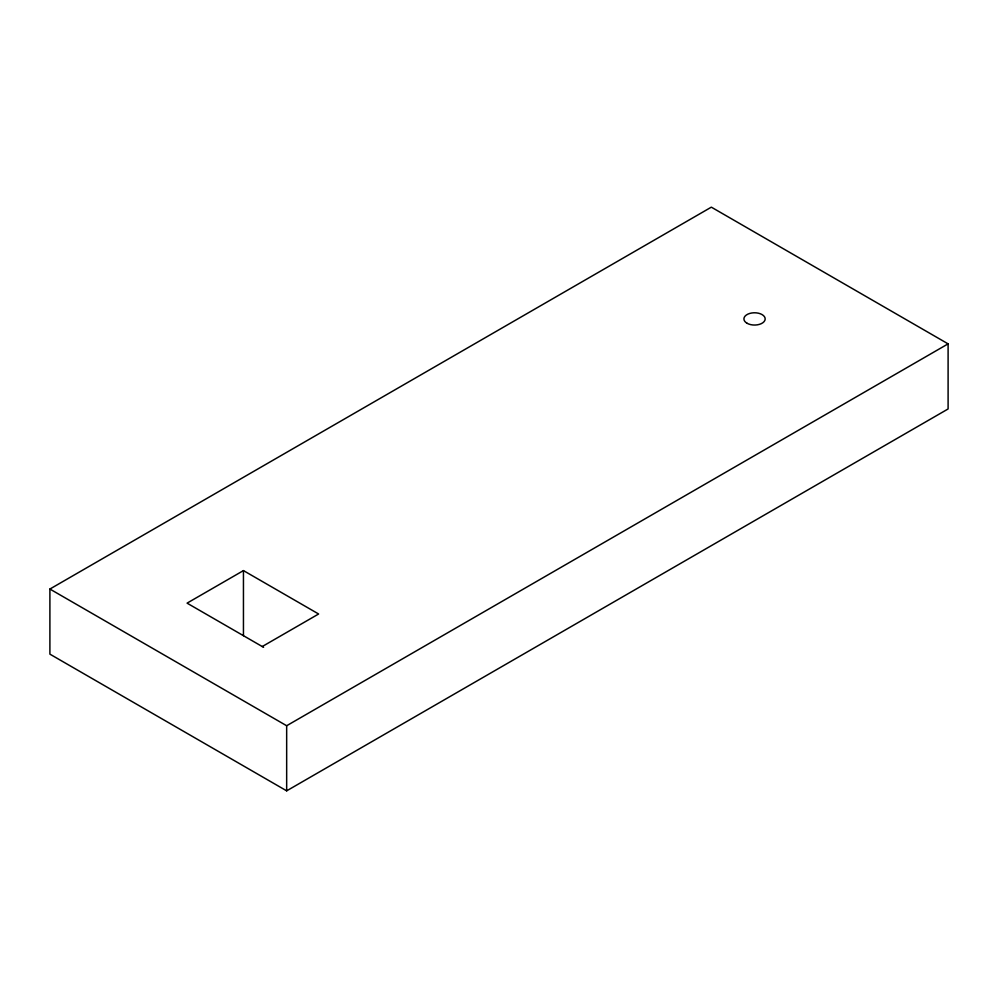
<?xml version="1.0" encoding="UTF-8"?>
<svg xmlns="http://www.w3.org/2000/svg" width="998" height="998" viewBox="0 0 998 998"><rect width="100%" height="100%" fill="white"/><g stroke="black" fill="none" stroke-linecap="round" stroke-linejoin="round"><path stroke-width="1.5" d="M49.9 589.045L711.337 207.16L948.1 343.861L948.1 408.955L286.663 790.84L49.9 654.139L49.9 589.045L286.663 725.733L948.1 343.861M262.237 646.542L318.624 613.995L243.45 570.594L187.075 603.141L263.584 647.315M286.663 725.733L286.663 790.84M243.45 570.594L243.45 635.689M747.028 323.252A10.629 6.138 0 0 0 764.817 320.495A10.629 6.138 0 0 0 751.793 312.985A10.629 6.138 0 0 0 747.028 323.252"/></g></svg>
